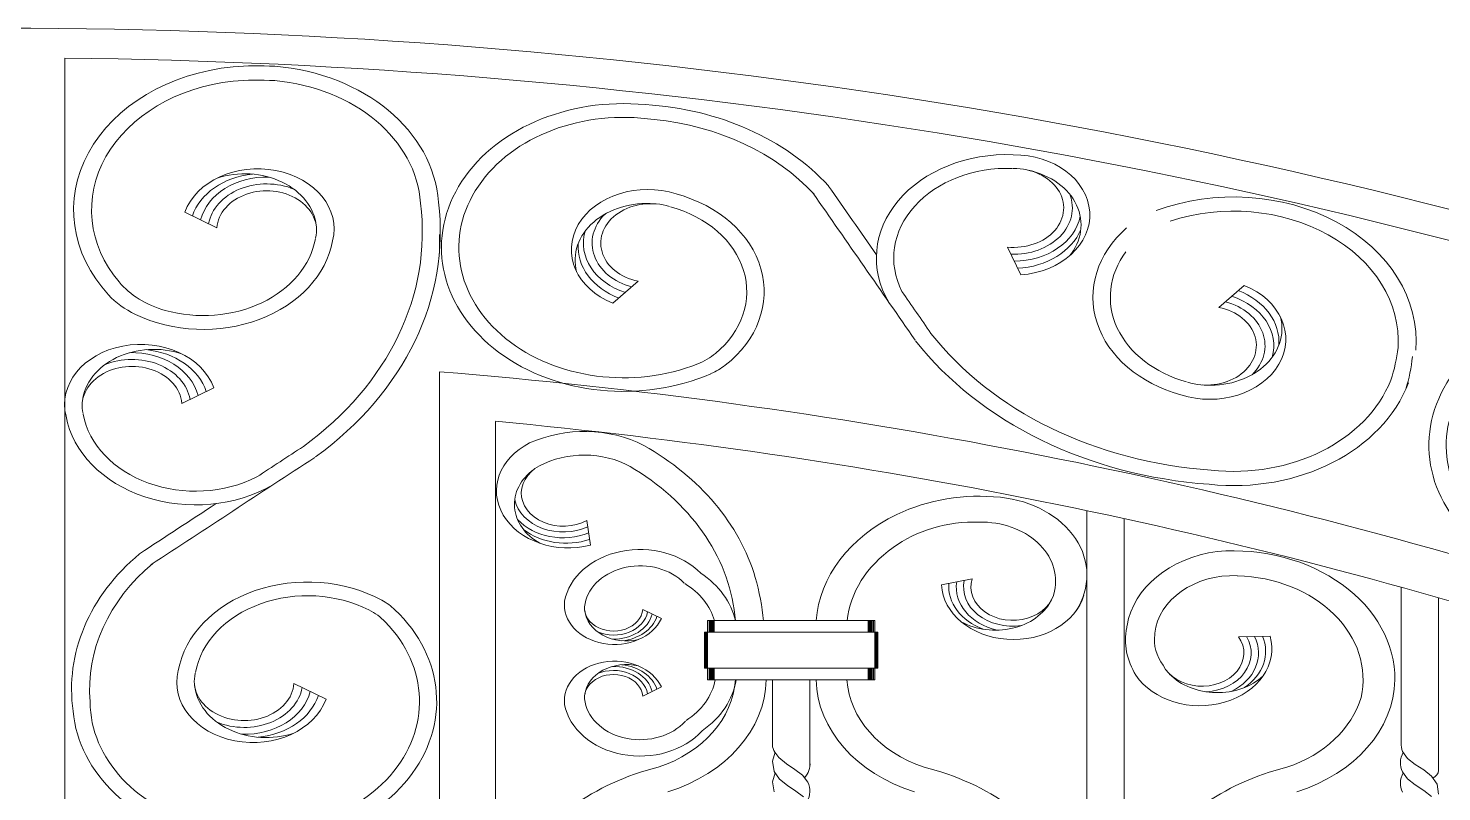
# Model space of a CAD drawing. Header units: inches. Extents: x 16.3 to 32.1, y 12.3 to 22.2.
# Drawn here: x 20.215 to 21.004, y 18.236 to 18.663 of the extents above; entities that cross this region are included whole.
import ezdxf

# ---------------------------------------------------------------- set-up
doc = ezdxf.new("R2010")
doc.units = ezdxf.units.IN
doc.header["$MEASUREMENT"] = 0

msp = doc.modelspace()

# ---------------------------------------------------------------- linework, layer by layer
at = {"lineweight": 9}
for p, q in [((20.23514, 18.64631), (20.23514, 17.6204)), ((20.30214, 18.56024), (20.32003, 18.55154)), ((20.44428, 18.54771), (20.44428, 18.53724)), ((20.76883, 18.52522), (20.76141, 18.54076)), ((20.54114, 18.50936), (20.5553, 18.52163)), ((20.89363, 18.51933), (20.87947, 18.50706)), ((20.44428, 18.47111), (20.44428, 17.6204)), ((20.31837, 18.46214), (20.30048, 18.45344)), ((20.47566, 18.4434), (20.47566, 18.15827)), ((20.52863, 18.37417), (20.52665, 18.38804)), ((20.80575, 18.15827), (20.80575, 18.39353)), ((20.82666, 18.15827), (20.82666, 18.38905)), ((20.7246, 18.35206), (20.74175, 18.35533)), ((20.98125, 18.3507), (20.98125, 18.26361)), ((21.00216, 18.3448), (21.00216, 18.24825)), ((20.56824, 18.33319), (20.5578, 18.33827)), ((20.594, 18.29894), (20.594, 18.33204)), ((20.6874, 18.33204), (20.594, 18.33204)), ((20.594, 18.3256), (20.594, 18.33204)), ((20.59482, 18.3256), (20.59482, 18.33204)), ((20.59547, 18.3256), (20.59547, 18.33204)), ((20.59596, 18.3256), (20.59596, 18.33204)), ((20.59637, 18.3256), (20.59637, 18.33204)), ((20.59669, 18.3256), (20.59669, 18.33204)), ((20.59694, 18.3256), (20.59694, 18.33204)), ((20.5971, 18.3256), (20.5971, 18.33204)), ((20.59765, 18.3256), (20.59765, 18.33204)), ((20.68375, 18.3256), (20.68375, 18.33204)), ((20.6843, 18.3256), (20.6843, 18.33204)), ((20.68447, 18.3256), (20.68447, 18.33204)), ((20.68471, 18.3256), (20.68471, 18.33204)), ((20.68504, 18.3256), (20.68504, 18.33204)), ((20.68544, 18.3256), (20.68544, 18.33204)), ((20.68593, 18.3256), (20.68593, 18.33204)), ((20.68658, 18.3256), (20.68658, 18.33204)), ((20.6874, 18.29894), (20.6874, 18.33204)), ((20.6874, 18.3256), (20.6874, 18.33204)), ((20.59238, 18.30539), (20.59238, 18.3256)), ((20.68903, 18.3256), (20.59238, 18.3256)), ((20.59286, 18.30539), (20.59286, 18.3256)), ((20.59327, 18.30539), (20.59327, 18.3256)), ((20.5936, 18.30539), (20.5936, 18.3256)), ((20.59376, 18.30539), (20.59376, 18.3256)), ((20.68764, 18.30539), (20.68764, 18.3256)), ((20.68781, 18.30539), (20.68781, 18.3256)), ((20.68813, 18.30539), (20.68813, 18.3256)), ((20.68854, 18.30539), (20.68854, 18.3256)), ((20.68903, 18.30539), (20.68903, 18.3256)), ((20.90805, 18.32337), (20.89042, 18.32301)), ((20.68903, 18.30539), (20.59238, 18.30539)), ((20.594, 18.29894), (20.594, 18.30539)), ((20.59482, 18.29894), (20.59482, 18.30539)), ((20.59547, 18.29894), (20.59547, 18.30539)), ((20.59596, 18.29894), (20.59596, 18.30539)), ((20.59637, 18.29894), (20.59637, 18.30539)), ((20.59669, 18.29894), (20.59669, 18.30539)), ((20.59694, 18.29894), (20.59694, 18.30539)), ((20.5971, 18.29894), (20.5971, 18.30539)), ((20.59765, 18.29894), (20.59765, 18.30539)), ((20.68375, 18.29894), (20.68375, 18.30539)), ((20.6843, 18.29894), (20.6843, 18.30539)), ((20.68447, 18.29894), (20.68447, 18.30539)), ((20.68471, 18.29894), (20.68471, 18.30539)), ((20.68504, 18.29894), (20.68504, 18.30539)), ((20.68544, 18.29894), (20.68544, 18.30539)), ((20.68593, 18.29894), (20.68593, 18.30539)), ((20.68658, 18.29894), (20.68658, 18.30539)), ((20.6874, 18.29894), (20.6874, 18.30539)), ((20.381, 18.28819), (20.3631, 18.29689)), ((20.56824, 18.29496), (20.5578, 18.28989)), ((20.6874, 18.29894), (20.594, 18.29894)), ((20.63024, 18.26264), (20.63024, 18.29894)), ((20.65116, 18.25111), (20.65116, 18.29894)), ((20.63167, 18.25847), (20.63023, 18.25343)), ((20.63023, 18.25343), (20.63115, 18.2478)), ((20.63158, 18.25859), (20.63371, 18.25559)), ((20.63371, 18.25559), (20.63805, 18.25209)), ((20.98193, 18.25892), (20.98193, 18.25894)), ((20.98484, 18.25502), (20.98193, 18.25892)), ((20.9891, 18.25173), (20.98484, 18.25502)), ((20.63167, 18.24707), (20.63023, 18.24203)), ((20.63115, 18.2478), (20.63422, 18.24347)), ((20.63805, 18.25209), (20.64279, 18.24893)), ((20.64279, 18.24893), (20.64706, 18.24564)), ((20.64706, 18.24564), (20.64997, 18.24175)), ((20.98193, 18.24753), (20.98193, 18.24754)), ((20.98484, 18.24363), (20.98193, 18.24753)), ((20.99384, 18.24858), (20.9891, 18.25173)), ((20.99819, 18.24508), (20.99384, 18.24858)), ((21.00126, 18.24075), (20.99819, 18.24508)), ((20.63023, 18.24203), (20.63115, 18.2364)), ((20.63422, 18.24347), (20.63856, 18.23997)), ((20.63856, 18.23997), (20.64331, 18.23681)), ((20.64997, 18.24175), (20.64997, 18.24173)), ((20.9891, 18.24034), (20.98484, 18.24363)), ((20.99384, 18.23719), (20.9891, 18.24034)), ((20.99819, 18.23368), (20.99384, 18.23719)), ((21.00217, 18.23512), (21.00126, 18.24075)), ((20.64331, 18.23681), (20.64757, 18.23353))]:
    msp.add_line(p, q, dxfattribs=at)
for centre, major_axis, start_param, end_param in [((20.2006, 16.59431), (-2.61432, 0), 4.332138, 4.712389), ((20.34197, 18.56153), (0.10193, 0), 1.697812, 3.770406), ((20.2006, 16.59431), (2.5934, 0), 1.190545, 1.557478), ((20.34246, 18.53018), (-0.14136, 0), 4.642319, 4.80736), ((20.34197, 18.56153), (-0.10193, 0), 3.196077, 4.610275), ((20.34197, 18.56153), (0.09189, 0), 1.71177, 3.727952), ((20.34248, 18.53197), (0.12903, 0), 1.494203, 1.675052), ((20.34197, 18.56153), (-0.09189, 0), 3.19367, 4.599078), ((20.54705, 18.54055), (-0.1016, 0), 4.590437, 8.355007), ((20.5471, 18.54049), (-0.09196, 0), 4.526032, 8.321415), ((20.5485, 18.51035), (-0.13945, 0), 3.766416, 4.634106), ((20.5485, 18.51035), (-0.13945, 0), 3.766416, 4.634106), ((20.5485, 18.51035), (-0.12941, 0), 3.766416, 4.59125), ((20.76124, 18.53465), (-0.07301, 0), 4.665774, 6.725201), ((20.76491, 18.55872), (-0.04251, 0), 1.662999, 4.718824), ((20.34297, 18.55088), (-0.04251, 0), 2.945419, 6.001244), ((20.76124, 18.53465), (-0.0633, 0), 4.665774, 6.664784), ((20.76496, 18.56263), (-0.02786, 0), 1.443045, 4.721778), ((20.34518, 18.55005), (-0.04015, 0), -1.440537, -0.258804), ((20.34784, 18.55018), (-0.03757, 0), 4.678621, 6.08814), ((20.34784, 18.55018), (-0.03271, 0), 4.223961, 6.143837), ((20.33564, 18.55007), (-0.04001, 0), 3.222533, 5.109299), ((20.56046, 18.53933), (0.04251, 0), 1.184884, 4.240708), ((20.76253, 18.55317), (0.04001, 0), -0.586649, 1.300117), ((20.34784, 18.55018), (0.02786, 0), -0.199128, 3.079605), ((20.5526, 18.51589), (0.07301, 0), -0.791794, 1.237934), ((-37.71615, -6.83779), (66.61815, 0), 0.501153, 0.502934), ((-37.71615, -6.83779), (-66.62819, 0), 3.643696, 3.644527), ((20.76496, 18.56263), (0.03271, 0), 4.661999, 6.581875), ((20.88773, 18.48814), (-0.10193, 0), 3.078869, 5.151463), ((20.22935, 18.54904), (0.20542, 0), -0.827599, 0.100288), ((20.22935, 18.54904), (-0.21545, 0), 2.313994, 3.240774), ((20.56007, 18.53348), (-0.04001, 0), 4.603591, 6.490356), ((20.56224, 18.54298), (0.02786, 0), 1.18193, 4.460663), ((20.5526, 18.51589), (0.0633, 0), -0.760804, 1.237934), ((20.88773, 18.48814), (-0.09189, 0), 3.092828, 5.10901), ((20.56224, 18.54298), (-0.03271, 0), -0.678167, 1.241709), ((20.76496, 18.56263), (-0.03757, 0), 1.576103, 2.985622), ((20.31241, 18.55256), (-0.0633, 0), 1.228931, 2.998469), ((20.56224, 18.54298), (-0.03757, 0), -0.223507, 1.186012), ((20.7643, 18.56059), (0.04015, 0), -1.501731, -0.319998), ((20.88217, 18.5128), (-0.07301, 0), -0.734535, 1.237934), ((20.31241, 18.55256), (-0.07301, 0), 1.026, 2.998469), ((20.5619, 18.54089), (0.04015, 0), 3.082113, 4.263846), ((20.88217, 18.5128), (0.0633, 0), 2.609988, 4.379527), ((20.30854, 18.54396), (-0.05176, 0), 0.58636, 1.228931), ((20.3014, 18.53818), (-0.05176, 0), 0.628813, 1.026), ((-37.71615, -6.83779), (66.62819, 0), 0.501153, 0.50166), ((20.87432, 18.48936), (0.04251, 0), 4.326476, 7.382301), ((20.87287, 18.4878), (0.04015, 0), -0.05948, 1.122253), ((21.09831, 18.42999), (-0.1016, 0), 4.538077, 8.302647), ((20.87253, 18.48571), (-0.02786, 0), 1.18193, 4.460663), ((20.87253, 18.48571), (0.03271, 0), -0.678167, 1.241709), ((20.87253, 18.48571), (-0.03757, 0), 2.918086, 4.327605), ((21.09836, 18.42993), (-0.09196, 0), 4.473672, 8.269055), ((20.8747, 18.49521), (-0.04001, 0), 1.461998, 3.348764), ((20.27754, 18.45278), (0.04251, 0), 0.281942, 3.337766), ((20.89347, 18.57801), (-0.20542, 0), 0.553459, 1.481346), ((20.28487, 18.45197), (0.04001, 0), 1.173886, 3.060652), ((20.27267, 18.45208), (0.03757, 0), 0.195046, 1.604564), ((20.27533, 18.45195), (-0.04015, 0), 3.400397, 4.58213), ((20.89347, 18.57801), (0.21545, 0), 3.695052, 4.621831), ((20.85095, 18.49331), (-0.12903, 0), 2.875261, 3.05611), ((20.27267, 18.45208), (-0.02786, 0), 3.20358, 6.482313), ((20.27267, 18.45208), (0.03271, 0), 0.139349, 2.059224), ((20.57222, 18.50112), (0.03622, 0), -1.103363, -0.760804), ((20.57845, 18.49518), (0.03622, 0), -1.069771, -0.791794), ((20.84657, 18.48819), (0.14136, 0), -0.242355, -0.077314), ((20.2006, 16.59431), (-2.38426, 0), 4.332138, 4.610005), ((20.88773, 18.48814), (0.09189, 0), 4.574727, 5.980135), ((20.88773, 18.48814), (-0.10193, 0), 1.435541, 2.849739), ((20.3081, 18.45446), (0.07301, 0), 3.284716, 5.344144), ((20.3081, 18.45446), (0.0633, 0), 3.284716, 5.283726), ((20.2006, 16.59431), (-2.35288, 0), 4.332138, 4.59522), ((20.52513, 18.3892), (0.06132, 0), 0.996105, 2.090898), ((62.82548, -22.20352), (-66.62819, 0), -0.879904, -0.879398), ((20.51637, 18.4045), (-0.04024, 0), -1.000669, 1.880258), ((20.52513, 18.3892), (0.04465, 0), 0.88358, 2.090898), ((20.46591, 18.32782), (0.1588, 0), 0.227639, 0.948643), ((62.82548, -22.20352), (-66.61815, 0), -0.879904, -0.878123), ((20.51341, 18.40331), (-0.0234, 0), -1.106699, 2.172034), ((20.5198, 18.39698), (-0.03361, 0), -0.826631, 0.953367), ((20.46332, 18.32518), (0.14645, 0), 0.059294, 0.907855), ((20.74571, 18.33158), (-0.08845, 0), 4.578692, 5.259267), ((62.82548, -22.20352), (-66.62819, 0), -0.878954, -0.878123), ((20.51341, 18.40331), (-0.02748, 0), 0.174797, 2.094673), ((20.75034, 18.35743), (-0.05545, 0), 2.670848, 4.582978), ((20.51341, 18.40331), (-0.03155, 0), 0.629457, 2.038976), ((20.74878, 18.32761), (-0.09434, 0), -1.023747, -0.059481), ((20.74319, 18.33438), (-0.06665, 0), 4.674551, 5.466275), ((20.74681, 18.35428), (-0.04147, 0), 2.966882, 4.739023), ((20.51489, 18.40198), (-0.03372, 0), 0.793484, 1.975217), ((20.55634, 18.33811), (-0.04258, 0), 3.793341, 6.140062), ((20.74996, 18.32673), (0.07837, 0), 2.30321, 3.055734), ((20.88705, 18.29925), (-0.09075, 0), 3.137361, 4.806312), ((20.37838, 18.29373), (-0.13945, 0), -0.756235, 0.111455), ((20.37838, 18.29373), (-0.13945, 0), -0.756235, 0.111455), ((20.37838, 18.29373), (-0.12941, 0), -0.756235, 0.0686), ((20.55634, 18.33811), (-0.03101, 0), 3.793341, 6.140062), ((20.88887, 18.32306), (0.06113, 0), 1.740486, 3.011585), ((20.37073, 18.29587), (0.07301, 0), 0.968741, 2.998469), ((20.55376, 18.32426), (-0.05661, 0), 3.316258, 4.013205), ((20.42669, 18.32071), (-0.19904, 0), 3.212744, 3.36874), ((20.88776, 18.32226), (0.04416, 0), 1.525181, 3.063652), ((20.88671, 18.29926), (-0.07324, 0), 2.966103, 4.670595), ((20.37073, 18.29587), (0.0633, 0), 0.999731, 2.998469), ((20.55393, 18.32453), (-0.04491, 0), 3.354626, 4.058509), ((20.76481, 18.35332), (-0.04024, 0), 0.039605, 2.920531), ((20.76233, 18.35135), (0.03372, 0), 3.086237, 4.267971), ((20.76441, 18.35071), (-0.03155, 0), -0.119114, 1.290405), ((20.76441, 18.35071), (0.02748, 0), 2.966782, 4.886658), ((20.76441, 18.35071), (-0.0234, 0), -0.252172, 3.026561), ((20.39156, 18.31986), (-0.03622, 0), 3.832357, 4.110334), ((20.54202, 18.34086), (0.02795, 0), 3.048495, 5.929422), ((20.54158, 18.33906), (0.01625, 0), 2.942465, 6.221198), ((20.7547, 18.35329), (-0.03361, 0), 0.966495, 2.746493), ((20.34117, 18.2869), (-0.1016, 0), 0.067786, 3.832357), ((20.38536, 18.3139), (0.03622, 0), 0.657172, 0.999731), ((20.54869, 18.33912), (-0.02334, 0), 0.08094, 1.860939), ((20.54158, 18.33906), (0.01908, 0), 4.223961, 6.143837), ((20.54158, 18.33906), (-0.02191, 0), 1.537028, 2.946547), ((20.54313, 18.33914), (-0.02342, 0), 1.701055, 2.882789), ((20.34123, 18.28695), (-0.09196, 0), 0.003382, 3.798764), ((20.88309, 18.32119), (-0.05575, 0), -0.158645, 0.460997), ((20.77641, 18.33469), (0.05229, 0), -0.158645, -0.130007), ((20.88003, 18.32143), (-0.03655, 0), -0.096361, 0.518682), ((20.79161, 18.3282), (-0.05229, 0), 3.045232, 3.063652), ((20.8688, 18.31635), (0.04024, 0), 3.624454, 6.50538), ((20.87005, 18.31391), (0.0234, 0), 3.518424, 6.797156), ((20.87005, 18.31391), (-0.02748, 0), 1.658327, 3.578203), ((20.87005, 18.31391), (-0.03155, 0), 2.112987, 3.522506), ((20.87184, 18.31496), (-0.03372, 0), 2.277014, 3.458747), ((20.54202, 18.2873), (-0.02795, 0), 3.495356, 6.376283), ((20.54869, 18.28903), (-0.02334, 0), 4.422247, 6.202245), ((20.34016, 18.29755), (0.04251, 0), 2.945419, 6.001244), ((20.33529, 18.29825), (0.02786, 0), 2.942465, 6.221198), ((20.54158, 18.28909), (0.01625, 0), 0.061988, 3.34072), ((20.54158, 18.28909), (-0.01908, 0), 3.280941, 5.200817), ((20.54158, 18.28909), (-0.02191, 0), 3.336638, 4.746157), ((20.54313, 18.28902), (0.02342, 0), 0.258804, 1.440537), ((20.87858, 18.3184), (0.03361, 0), 3.798492, 5.57849), ((20.34749, 18.29836), (0.04001, 0), 3.222533, 5.109299), ((20.33529, 18.29825), (0.03271, 0), 4.223961, 6.143837), ((20.33529, 18.29825), (-0.03757, 0), 1.537028, 2.946547), ((20.5388, 18.30175), (-0.07084, 0), 1.972438, 3.091551), ((20.54005, 18.30029), (0.08676, 0), -1.194939, -0.019545), ((20.55284, 18.3043), (0.04594, 0), -0.88405, -0.147937), ((20.55291, 18.30447), (0.05741, 0), -0.844992, -0.122022), ((20.74135, 18.30029), (0.08676, 0), 3.161138, 4.336531), ((20.7426, 18.30175), (0.07084, 0), 3.191635, 4.310748), ((20.89106, 18.30029), (0.08676, 0), -1.194939, -0.019545), ((20.33795, 18.29838), (0.04015, 0), -1.440537, -0.258804), ((20.55634, 18.29005), (0.04258, 0), 3.284716, 5.66399), ((20.55634, 18.29005), (0.03101, 0), 3.284716, 5.66399), ((20.8898, 18.30175), (-0.07084, 0), 1.972438, 2.914662), ((20.6407, 18.26264), (-0.01046, 0), 0, 0.51147), ((21.0056, 18.26346), (0.02436, 0), 3.133545, 3.378221), ((20.99892, 18.2525), (-0.01812, 0), -0.418478, 0.356149), ((20.60383, 18.15534), (0.12551, 0), 1.872886, 2.761174), ((20.63399, 18.25196), (0.01721, 0), -0.605864, 0.062232), ((20.67757, 18.15534), (0.12551, 0), 0.380418, 1.268707), ((20.95484, 18.15534), (0.12551, 0), 1.872886, 2.761174), ((20.99892, 18.24111), (0.01812, 0), 2.723114, 3.497742), ((20.99569, 18.24858), (0.00649, 0), -1.056819, -0.064307), ((20.63297, 18.23677), (0.01812, 0), -0.418478, 0.356149)]:
    msp.add_ellipse(centre, major_axis=major_axis, ratio=0.79131, start_param=start_param, end_param=end_param, dxfattribs=at)

doc.saveas('drawing.dxf')
